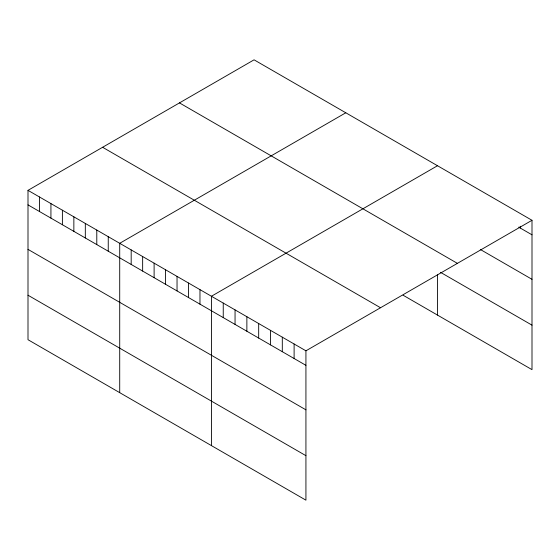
<?xml version="1.0" encoding="UTF-8"?>
<svg xmlns="http://www.w3.org/2000/svg" width="560" height="560" viewBox="0 0 560 560"><rect width="100%" height="100%" fill="white"/><g stroke="black" fill="none" stroke-linecap="round" stroke-linejoin="round"><path stroke-width="0.84" d="M28 190.351L305.928 350.812L305.928 500.171L28 339.71L28 190.351L254.072 59.829L532 220.29L532 369.649L403.109 295.232M345.793 112.784L119.714 243.306L119.714 392.665M437.507 165.732L211.428 296.254L211.428 445.613M305.928 350.812L532 220.29M518.714 227.143L532 234.815M480.326 249.473L532 279.314M179.473 102.9L457.394 263.361M440.461 272.3L532 325.15M102.606 147.28L380.527 307.741M28 204.883L305.928 365.337M28 249.375L305.928 409.836M28 295.218L305.928 455.679M520.191 226.289L520.191 227.997M437.507 274.876L437.507 315.091M294.112 343.994L294.112 358.519M282.303 337.176L282.303 351.701M270.487 330.351L270.487 344.883M258.678 323.533L258.678 338.065M246.869 316.715L246.869 331.24M235.053 309.897L235.053 324.422M223.244 303.072L223.244 317.604M199.969 289.639L199.969 304.164M188.503 283.017L188.503 297.549M177.037 276.402L177.037 290.927M165.571 269.78L165.571 284.305M154.112 263.158L154.112 277.69M142.646 256.543L142.646 271.068M131.18 249.921L131.18 264.453M108.248 236.684L108.248 251.216M96.789 230.069L96.789 244.594M85.323 223.447L85.323 237.972M73.857 216.825L73.857 231.357M62.391 210.21L62.391 224.735M50.932 203.588L50.932 218.12M39.466 196.973L39.466 211.498"/></g></svg>
